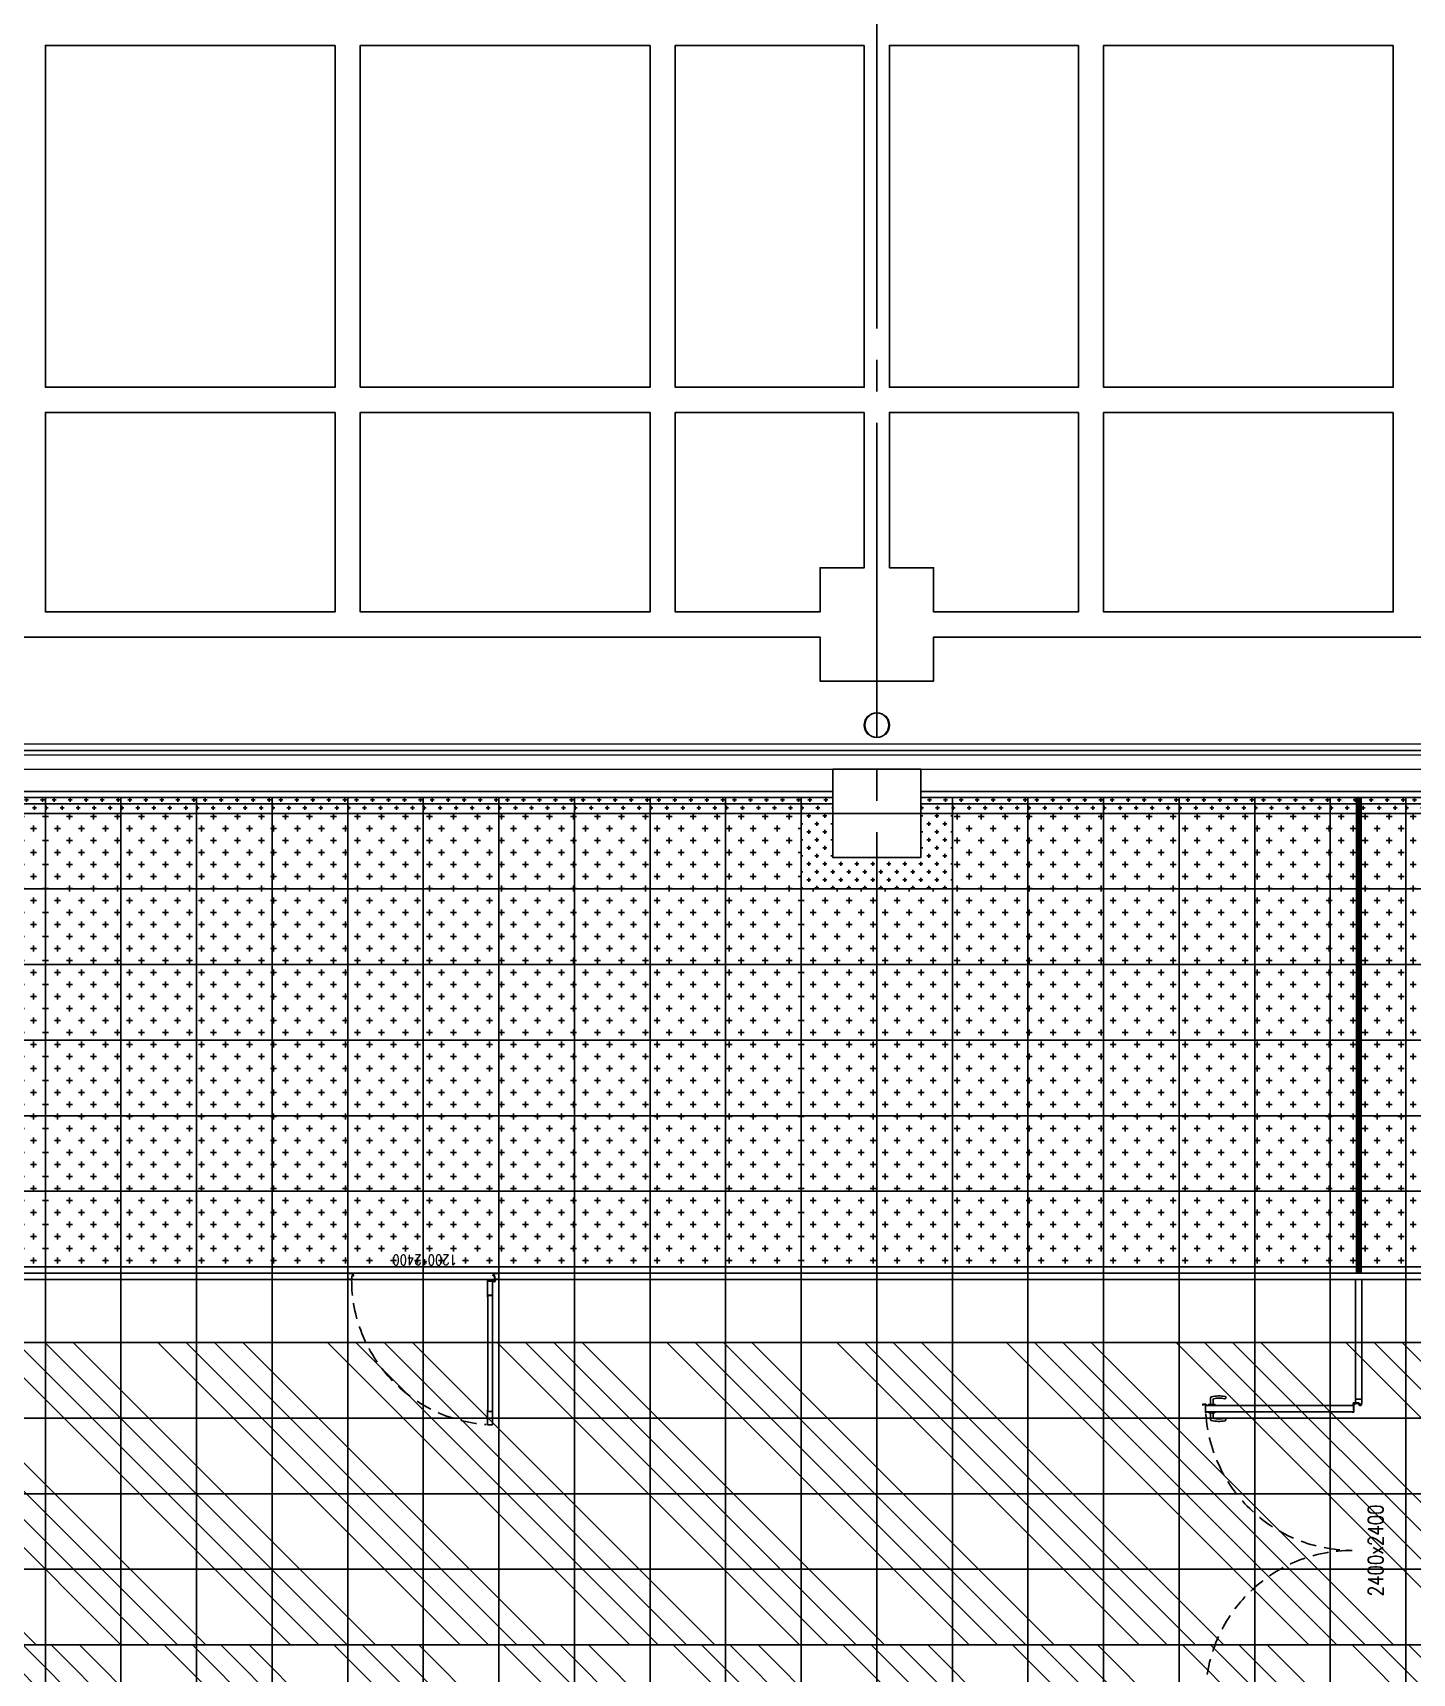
# Model space of a CAD drawing. Header units: millimetres. Extents: x -960 to 41501, y -1010 to 11880.
# Drawn here: x 5330 to 6425, y 8317 to 9620 of the extents above; entities that cross this region are included whole.
import ezdxf
from ezdxf.enums import TextEntityAlignment as Align

# ---------------------------------------------------------------- set-up
doc = ezdxf.new("R2010")
doc.units = ezdxf.units.MM
doc.header["$LTSCALE"] = 100
for name, pattern in [('188K-SM-03-F10-ARCH-PA-Y2257103$0$AP5A-SM-03-F20-ARCH-PA-Y2230801+Y2230803$0$ALL-PA-TXT-Y2221201$0$DASHED', [19.05, 12.7, -6.35]), ('188K-SM-03-F10-ARCH-PA-Y2257103$0$DASHED', [19.05, 12.7, -6.35]), ('X-S-FAB-L10$0$COL-CEN-LIN', [3.25, 2.5, -0.25, 0.25, -0.25])]:
    doc.linetypes.add(name, pattern=pattern)
for name, color, linetype in [('0-XREF', 7, 'Continuous'), ('188K-SM-03-F10-ARCH-PA-Y2257103$0$K-Divider-7.5', 53, 'Continuous'), ('188K-SM-03-F10-ARCH-PA-Y2257103$0$K-Door', 53, 'Continuous'), ('188K-SM-03-F10-ARCH-PA-Y2257103$0$K-P1S-4.2-單抗', 53, 'Continuous'), ('188K-SM-03-F10-ARCH-PA-Y2257103$0$K-P2D-4.2-雙抗', 53, 'Continuous'), ('188K-SM-03-F10-ARCH-PA-Y2257103$0$K-岩棉 2hr 7.5-非抗', 53, 'Continuous'), ('188K-SM-03-F10-ARCH-RF-Y2257103$0$K-RF-0.55', 191, 'Continuous'), ('188K-SM-03-F10-ARCH-RF-Y2257103$0$K-RF-0.55-AREA', 6, 'Continuous'), ('188K-SM-03-F10-ARCH-RF-Y2257103$0$K-RF-動線-1500', 5, 'Continuous'), ('188K-SM-03-F10-ARCH-RF-Y2257103$0$K-RF-動線-1500-預降', 14, 'Continuous'), ('188K-SM-03-F10-ARCH-RF-Y2257103$0$K-格柵-不定尺', 80, 'Continuous'), ('188K-SM-03-F10-ARCH-RF-Y2257103$0$K-格柵-整', 30, 'Continuous'), ('X-S-FAB-L10$0$0-DIM-TXT', 8, 'Continuous'), ('X-S-FAB-L10$0$A-OBJE-MEP', 8, 'Continuous'), ('X-S-FAB-L10$0$A-WALL-EX', 8, 'Continuous'), ('X-S-FAB-L10$0$BLOCK', 8, 'Continuous'), ('X-S-FAB-L10$0$CCL', 8, 'X-S-FAB-L10$0$COL-CEN-LIN'), ('X-S-FAB-L10$0$COL-S', 8, 'Continuous'), ('X-S-FAB-L10$0$S-FNDN', 8, 'Continuous'), ('X-S-FAB-L10$0$Steel Frame-188K', 8, 'Continuous')]:
    doc.layers.add(name, color=color, linetype=linetype)
doc.styles.add('188K-SM-03-F10-ARCH-PA-Y2257103$0$14P7-XFDP10$0$AA-TXT', font='simplex.shx', dxfattribs={"width": 0.8, "bigfont": 'chineset.shx'})
doc.styles.add('188K-SM-03-F10-ARCH-PA-Y2257103$0$AP5A-SM-03-F20-ARCH-PA-Y2230801+Y2230803$0$ALL-PA-TXT-Y2221201$0$Standard', font='txt.shx', dxfattribs={"bigfont": 'chineset.shx'})
doc.styles.add('X-S-FAB-L10$0$CHINA', font='simplex.shx', dxfattribs={"width": 0.75, "bigfont": 'chineset.shx'})
doc.styles.add('X-S-FAB-L10$0$Standard', font='', dxfattribs={"width": 0.8})
doc.styles.add('X-S-FAB-L10$0$TG_NOTE_TEXT', font='simplex.shx', dxfattribs={"width": 0.75, "bigfont": 'chineset.shx'})
doc.styles.get('X-S-FAB-L10$0$Standard').set_extended_font_data('Microsoft JhengHei')
pattern_1 = [(0, (3360, 0), (6.35, 6.35), [3.175, -9.525]), (90, (3361.587, -1.5875), (-6.35, 6.35), [3.175, -9.525])]

# ---------------------------------------------------------------- blocks, each defined once
blk = doc.blocks.new('X-S-FAB-L10$0$FAB2-L05')
at = {"layer": 'X-S-FAB-L10$0$CCL'}
for p, q in [((-20160, 11005), (-20160, 0)), ((-26880, 9720), (1210, 9720))]:
    blk.add_line(p, q, dxfattribs=at)
at = {"layer": 'X-S-FAB-L10$0$COL-S'}
blk.add_lwpolyline([(-20195, 9755), (-20125, 9755), (-20125, 9685), (-20195, 9685)], close=True, dxfattribs=at)
blk = doc.blocks.new('X-S-FAB-L10')
at = {"layer": 'X-S-FAB-L10$0$A-OBJE-MEP', "lineweight": 0, "flags": 128}
blk.add_lwpolyline([(6009.5, 9070, 1), (5990.5, 9070, 1)], format="xyb", close=True, dxfattribs=at)
at = {"layer": 'X-S-FAB-L10$0$A-OBJE-MEP', "lineweight": 0}
blk.add_circle((6000, 9070), 10, dxfattribs=at)
at = {"layer": 'X-S-FAB-L10$0$A-WALL-EX', "lineweight": 0}
blk.add_line((1800, 9046.5), (6815, 9046.5), dxfattribs=at)
at = {"layer": 'X-S-FAB-L10$0$A-WALL-EX', "lineweight": 0, "flags": 128}
for points in [[(6815, 9050), (1800, 9050)], [(1800, 9050), (6815, 9050)], [(1800, 9050), (6815, 9050)], [(1800, 9050), (6815, 9050)], [(1800, 9050), (6815, 9050)], [(1800, 9050), (6815, 9050)], [(1800, 9050), (6815, 9050)], [(1800, 9050), (6815, 9050)], [(1796.5, 9035), (6815, 9035)]]:
    blk.add_lwpolyline(points, dxfattribs=at)
at = {"layer": 'X-S-FAB-L10$0$COL-S'}
for p, q in [((5965, 9035), (6035, 9035)), ((5965, 8965), (5965, 9035)), ((6035, 9035), (6035, 8965)), ((6035, 8965), (5965, 8965))]:
    blk.add_line(p, q, dxfattribs=at)
at = {"layer": 'X-S-FAB-L10$0$S-FNDN', "lineweight": 0, "flags": 128}
blk.add_lwpolyline([(11935, 9055), (4350, 9055), (4350, 7470), (9330, 7470), (9330, -55), (11935, -55), (11935, 4530), (11070, 4530), (11070, 5003), (11935, 5003)], close=True, dxfattribs=at)
at = {"layer": 'X-S-FAB-L10$0$Steel Frame-188K'}
blk.add_lwpolyline([(7670, 9396.1), (6850, 9396.1), (6850, 9195), (6885, 9195), (6885, 9105), (6795, 9105), (6795, 9140), (6045, 9140), (6045, 9105), (5955, 9105), (5955, 9140), (5205, 9140)], dxfattribs=at)
for points in [[(5570, 9609.6), (5340, 9609.6), (5340, 9338.3), (5570, 9338.3)], [(5820, 9609.6), (5590, 9609.6), (5590, 9338.3), (5820, 9338.3)], [(5990, 9609.6), (5840, 9609.6), (5840, 9338.3), (5990, 9338.3)], [(6160, 9609.6), (6010, 9609.6), (6010, 9338.3), (6160, 9338.3)], [(6410, 9609.6), (6180, 9609.6), (6180, 9338.3), (6410, 9338.3)], [(5570, 9318.3), (5340, 9318.3), (5340, 9160), (5570, 9160)], [(5820, 9318.3), (5590, 9318.3), (5590, 9160), (5820, 9160)], [(5990, 9318.3), (5840, 9318.3), (5840, 9160), (5955, 9160), (5955, 9195), (5990, 9195)], [(6160, 9318.3), (6010, 9318.3), (6010, 9195), (6045, 9195), (6045, 9160), (6160, 9160)], [(6410, 9318.3), (6180, 9318.3), (6180, 9160), (6410, 9160)]]:
    blk.add_lwpolyline(points, close=True, dxfattribs=at)
at = {"layer": 'X-S-FAB-L10$0$BLOCK'}
blk.add_blockref('X-S-FAB-L10$0$FAB2-L05', (26160, -720), dxfattribs=at)
at = {"style": 'X-S-FAB-L10$0$TG_NOTE_TEXT', "width": 0.5, "flags": 1}
for p in [(7463.3, 9020), (18268.3, 8649), (11197.8, 4800.2), (16485.8, 4800.2), (25420.3, 2635), (13360, 320, 0), (7463.3, -33.3)]:
    blk.add_attdef('WH', text='', height=20, dxfattribs=at).set_placement(p, align=Align.BOTTOM_LEFT)
at = {"width": 0.5}
for style, p in [('X-S-FAB-L10$0$TG_NOTE_TEXT', (7585, 9020)), ('X-S-FAB-L10$0$TG_NOTE_TEXT', (18390, 8649)), ('X-S-FAB-L10$0$TG_NOTE_TEXT', (11117.5, 4813.5)), ('X-S-FAB-L10$0$TG_NOTE_TEXT', (16607.5, 4813.5)), ('X-S-FAB-L10$0$TG_NOTE_TEXT', (25350, 2635)), ('X-S-FAB-L10$0$Standard', (13129.4, 325, 0)), ('X-S-FAB-L10$0$TG_NOTE_TEXT', (7585, -20))]:
    blk.add_attdef('DESC', text='', height=10, dxfattribs=dict(at, style=style)).set_placement(p, align=Align.BOTTOM_LEFT)
for tag, style, p in [('TYPE', 'X-S-FAB-L10$0$TG_NOTE_TEXT', (7619.3, 9020)), ('NO', 'X-S-FAB-L10$0$TG_NOTE_TEXT', (7650.1, 9020)), ('TYPE', 'X-S-FAB-L10$0$TG_NOTE_TEXT', (18424.2, 8649)), ('NO', 'X-S-FAB-L10$0$TG_NOTE_TEXT', (18455, 8649)), ('NO', 'X-S-FAB-L10$0$TG_NOTE_TEXT', (11088.6, 4813.5)), ('TYPE', 'X-S-FAB-L10$0$TG_NOTE_TEXT', (11151.8, 4813.5)), ('TYPE', 'X-S-FAB-L10$0$TG_NOTE_TEXT', (16641.8, 4813.5)), ('NO', 'X-S-FAB-L10$0$TG_NOTE_TEXT', (16672.6, 4813.5)), ('NO', 'X-S-FAB-L10$0$TG_NOTE_TEXT', (25313, 2635)), ('TYPE', 'X-S-FAB-L10$0$TG_NOTE_TEXT', (25350, 2635)), ('NO', 'X-S-FAB-L10$0$Standard', (13100, 320, 0)), ('TYPE', 'X-S-FAB-L10$0$Standard', (13129.4, 320, 0)), ('TYPE', 'X-S-FAB-L10$0$TG_NOTE_TEXT', (7619.3, -20)), ('NO', 'X-S-FAB-L10$0$TG_NOTE_TEXT', (7650.1, -20))]:
    blk.add_attdef(tag, text='', height=10, dxfattribs=dict(at, style=style)).set_placement(p, align=Align.BOTTOM_RIGHT)
for rotation, style, p in [(180, 'X-S-FAB-L10$0$Standard', (317.6, 7480)), (180, 'X-S-FAB-L10$0$Standard', (1217.6, 7480)), (90, 'X-S-FAB-L10$0$TG_NOTE_TEXT', (24310, 3647.5)), (270, 'X-S-FAB-L10$0$TG_NOTE_TEXT', (17080, 1605))]:
    blk.add_attdef('DESC', text='', height=10, rotation=rotation, dxfattribs=dict(at, style=style)).set_placement(p, align=Align.BOTTOM_LEFT)
for tag, rotation, style, p in [('TYPE', 180, 'X-S-FAB-L10$0$Standard', (317.6, 7480)), ('NO', 180, 'X-S-FAB-L10$0$Standard', (347, 7480)), ('TYPE', 180, 'X-S-FAB-L10$0$Standard', (1217.6, 7480)), ('NO', 180, 'X-S-FAB-L10$0$Standard', (1247, 7480)), ('TYPE', 90, 'X-S-FAB-L10$0$TG_NOTE_TEXT', (24310, 3647.5)), ('NO', 90, 'X-S-FAB-L10$0$TG_NOTE_TEXT', (24310, 3610.5)), ('TYPE', 270, 'X-S-FAB-L10$0$TG_NOTE_TEXT', (17080, 1605)), ('NO', 270, 'X-S-FAB-L10$0$TG_NOTE_TEXT', (17080, 1573))]:
    blk.add_attdef(tag, text='', height=10, rotation=rotation, dxfattribs=dict(at, style=style)).set_placement(p, align=Align.BOTTOM_RIGHT)
at = {"style": 'X-S-FAB-L10$0$TG_NOTE_TEXT', "width": 0.5, "flags": 1}
for rotation, p in [(180, (43, 7480)), (180, (943, 7480)), (90, (24310, 3717.8)), (270, (17080, 1711.7))]:
    blk.add_attdef('WH', text='', height=20, rotation=rotation, dxfattribs=at).set_placement(p, align=Align.BOTTOM_LEFT)
at = {"layer": 'X-S-FAB-L10$0$0-DIM-TXT', "style": 'X-S-FAB-L10$0$CHINA', "width": 0.75}
for p in [(667.4, 7855.1, -2689.4), (22627.4, 6728.8), (25644.7, 6728.8), (24778.8, 5569.1), (1118.3, 4980), (417.8, 4594.6), (23874.8, 4355), (22927.4, 4330.1), (23749.9, 3901.4), (417.8, 3765.2), (1118.3, 3730), (417.8, 3115.8), (536.9, 2227.8), (16909, 1782.7), (888.4, 880.5), (16977.4, 750), (18878.8, 750), (25641.2, 553.2), (21364, 526.9)]:
    blk.add_attdef('HIG', text='', height=80, dxfattribs=at).set_placement(p, align=Align.MIDDLE_LEFT)
blk = doc.blocks.new('188K-SM-03-F10-ARCH-RF-Y2257103$0$格柵-60x60')
h = blk.add_hatch()
h.set_pattern_fill('CROSS', color=256, scale=1.5)
h.set_pattern_definition([(0, (-67309.572, -18158.226), (9.525, 9.525), [4.7625, -14.2875]), (90, (-67307.191, -18160.607), (-9.525, 9.525), [4.7625, -14.2875])])
h.paths.add_polyline_path([(0, 60), (60, 60), (60, 0), (0, 0)])
blk.add_lwpolyline([(0, 60), (60, 60), (60, 0), (0, 0)], close=True)
blk = doc.blocks.new('188K-SM-03-F10-ARCH-RF-Y2257103')
at = {"layer": '188K-SM-03-F10-ARCH-RF-Y2257103$0$K-RF-動線-1500'}
h = blk.add_hatch(dxfattribs=at)
h.set_pattern_fill('ANSI34', color=256, scale=5, angle=90)
h.paths.add_polyline_path([(1765, 8580), (19320, 8580), (19320, 8340), (1765, 8340)])
at = {"layer": '188K-SM-03-F10-ARCH-RF-Y2257103$0$K-RF-動線-1500-預降'}
h = blk.add_hatch(dxfattribs=at)
h.set_pattern_fill('ANSI34', color=256, scale=5, angle=90)
h.set_pattern_definition([(135, (5, -240), (-67.3519, -67.3519), []), (135, (5, -217.55), (-67.3519, -67.3519), []), (135, (5, -195.1), (-67.3519, -67.3519), []), (135, (5, -172.65), (-67.3519, -67.3519), [])])
h.paths.add_polyline_path([(1770, 8340), (19325, 8340), (19325, 8280), (1770, 8280)])
at = {"layer": '188K-SM-03-F10-ARCH-RF-Y2257103$0$K-格柵-不定尺'}
h = blk.add_hatch(dxfattribs=at)
h.set_pattern_fill('CROSS', color=256)
h.set_pattern_definition([(0, (3120, -1e-11), (6.35, 6.35), [3.175, -9.525]), (90, (3121.587, -1.5875), (-6.35, 6.35), [3.175, -9.525])])
h.paths.add_polyline_path([(5280, 9000), (5340, 9000), (5340, 9012.5), (5280, 9012.5)])
h = blk.add_hatch(dxfattribs=at)
h.set_pattern_fill('CROSS', color=256)
h.set_pattern_definition([(0, (3180, -1e-11), (6.35, 6.35), [3.175, -9.525]), (90, (3181.587, -1.5875), (-6.35, 6.35), [3.175, -9.525])])
h.paths.add_polyline_path([(5340, 9000), (5400, 9000), (5400, 9012.5), (5340, 9012.5)])
h = blk.add_hatch(dxfattribs=at)
h.set_pattern_fill('CROSS', color=256)
h.set_pattern_definition([(0, (3240, -1e-11), (6.35, 6.35), [3.175, -9.525]), (90, (3241.587, -1.5875), (-6.35, 6.35), [3.175, -9.525])])
h.paths.add_polyline_path([(5400, 9000), (5460, 9000), (5460, 9012.5), (5400, 9012.5)])
h = blk.add_hatch(dxfattribs=at)
h.set_pattern_fill('CROSS', color=256)
h.set_pattern_definition([(0, (3299.9997, -1e-11), (6.35, 6.35), [3.175, -9.525]), (90, (3301.587, -1.5875), (-6.35, 6.35), [3.175, -9.525])])
h.paths.add_polyline_path([(5460, 9000), (5520, 9000), (5520, 9012.5), (5460, 9012.5)])
h = blk.add_hatch(dxfattribs=at)
h.set_pattern_fill('CROSS', color=256)
h.set_pattern_definition([(0, (3360, -1e-11), (6.35, 6.35), [3.175, -9.525]), (90, (3361.587, -1.5875), (-6.35, 6.35), [3.175, -9.525])])
h.paths.add_polyline_path([(5520, 9000), (5580, 9000), (5580, 9012.5), (5520, 9012.5)])
h = blk.add_hatch(dxfattribs=at)
h.set_pattern_fill('CROSS', color=256)
h.set_pattern_definition([(0, (3420, -1e-11), (6.35, 6.35), [3.175, -9.525]), (90, (3421.587, -1.5875), (-6.35, 6.35), [3.175, -9.525])])
h.paths.add_polyline_path([(5580, 9000), (5640, 9000), (5640, 9012.5), (5580, 9012.5)])
h = blk.add_hatch(dxfattribs=at)
h.set_pattern_fill('CROSS', color=256)
h.set_pattern_definition([(0, (3480, -1e-11), (6.35, 6.35), [3.175, -9.525]), (90, (3481.587, -1.5875), (-6.35, 6.35), [3.175, -9.525])])
h.paths.add_polyline_path([(5640, 9000), (5700, 9000), (5700, 9012.5), (5640, 9012.5)])
h = blk.add_hatch(dxfattribs=at)
h.set_pattern_fill('CROSS', color=256)
h.set_pattern_definition([(0, (3539.9997, -1e-11), (6.35, 6.35), [3.175, -9.525]), (90, (3541.587, -1.5875), (-6.35, 6.35), [3.175, -9.525])])
h.paths.add_polyline_path([(5700, 9000), (5760, 9000), (5760, 9012.5), (5700, 9012.5)])
h = blk.add_hatch(dxfattribs=at)
h.set_pattern_fill('CROSS', color=256)
h.set_pattern_definition([(0, (3600, -1e-11), (6.35, 6.35), [3.175, -9.525]), (90, (3601.587, -1.5875), (-6.35, 6.35), [3.175, -9.525])])
h.paths.add_polyline_path([(5760, 9000), (5820, 9000), (5820, 9012.5), (5760, 9012.5)])
h = blk.add_hatch(dxfattribs=at)
h.set_pattern_fill('CROSS', color=256)
h.set_pattern_definition([(0, (3660, -1e-11), (6.35, 6.35), [3.175, -9.525]), (90, (3661.587, -1.5875), (-6.35, 6.35), [3.175, -9.525])])
h.paths.add_polyline_path([(5820, 9000), (5880, 9000), (5880, 9012.5), (5820, 9012.5)])
h = blk.add_hatch(dxfattribs=at)
h.set_pattern_fill('CROSS', color=256)
h.set_pattern_definition([(0, (3720, -1e-11), (6.35, 6.35), [3.175, -9.525]), (90, (3721.587, -1.5875), (-6.35, 6.35), [3.175, -9.525])])
h.paths.add_polyline_path([(5880, 9000), (5940, 9000), (5940, 9012.5), (5880, 9012.5)])
h = blk.add_hatch(dxfattribs=at)
h.set_pattern_fill('CROSS', color=256)
h.set_pattern_definition([(0, (3780, 1e-11), (6.35, 6.35), [3.175, -9.525]), (90, (3781.5874, -1.5875), (-6.35, 6.35), [3.175, -9.525])])
h.paths.add_polyline_path([(5940, 9000), (5965, 9000), (5965, 9012.5), (5940, 9012.5)])
h = blk.add_hatch(dxfattribs=at)
h.set_pattern_fill('CROSS', color=256)
h.set_pattern_definition([(0, (3875, 1e-11), (6.35, 6.35), [3.175, -9.525]), (90, (3876.587, -1.5875), (-6.35, 6.35), [3.175, -9.525])])
h.paths.add_polyline_path([(6035, 9000), (6060, 9000), (6060, 9012.5), (6035, 9012.5)])
h = blk.add_hatch(dxfattribs=at)
h.set_pattern_fill('CROSS', color=256)
h.set_pattern_definition([(0, (3899.9996, 1e-11), (6.35, 6.35), [3.175, -9.525]), (90, (3901.587, -1.5875), (-6.35, 6.35), [3.175, -9.525])])
h.paths.add_polyline_path([(6060, 9000), (6120, 9000), (6120, 9012.5), (6060, 9012.5)])
h = blk.add_hatch(dxfattribs=at)
h.set_pattern_fill('CROSS', color=256)
h.set_pattern_definition([(0, (3959.9996, 1e-11), (6.35, 6.35), [3.175, -9.525]), (90, (3961.587, -1.5875), (-6.35, 6.35), [3.175, -9.525])])
h.paths.add_polyline_path([(6120, 9000), (6180, 9000), (6180, 9012.5), (6120, 9012.5)])
h = blk.add_hatch(dxfattribs=at)
h.set_pattern_fill('CROSS', color=256)
h.set_pattern_definition([(0, (4019.9996, 1e-11), (6.35, 6.35), [3.175, -9.525]), (90, (4021.587, -1.5875), (-6.35, 6.35), [3.175, -9.525])])
h.paths.add_polyline_path([(6180, 9000), (6240, 9000), (6240, 9012.5), (6180, 9012.5)])
h = blk.add_hatch(dxfattribs=at)
h.set_pattern_fill('CROSS', color=256)
h.set_pattern_definition([(0, (4079.9997, 1e-11), (6.35, 6.35), [3.175, -9.525]), (90, (4081.587, -1.5875), (-6.35, 6.35), [3.175, -9.525])])
h.paths.add_polyline_path([(6240, 9000), (6300, 9000), (6300, 9012.5), (6240, 9012.5)])
h = blk.add_hatch(dxfattribs=at)
h.set_pattern_fill('CROSS', color=256)
h.set_pattern_definition([(0, (4139.9996, 1e-11), (6.35, 6.35), [3.175, -9.525]), (90, (4141.587, -1.5875), (-6.35, 6.35), [3.175, -9.525])])
h.paths.add_polyline_path([(6300, 9000), (6360, 9000), (6360, 9012.5), (6300, 9012.5)])
h = blk.add_hatch(dxfattribs=at)
h.set_pattern_fill('CROSS', color=256)
h.set_pattern_definition([(0, (4199.9996, 1e-11), (6.35, 6.35), [3.175, -9.525]), (90, (4201.587, -1.5875), (-6.35, 6.35), [3.175, -9.525])])
h.paths.add_polyline_path([(6360, 9000), (6420, 9000), (6420, 9012.5), (6360, 9012.5)])
h = blk.add_hatch(dxfattribs=at)
h.set_pattern_fill('CROSS', color=256)
h.set_pattern_definition([(0, (4259.9996, 1e-11), (6.35, 6.35), [3.175, -9.525]), (90, (4261.587, -1.5875), (-6.35, 6.35), [3.175, -9.525])])
h.paths.add_polyline_path([(6420, 9000), (6480, 9000), (6480, 9012.5), (6420, 9012.5)])
h = blk.add_hatch(dxfattribs=at)
h.set_pattern_fill('CROSS', color=256)
h.set_pattern_definition(pattern_1)
edge = h.paths.add_edge_path()
edge.add_line((5940, 9000), (5965, 9000))
edge.add_line((5965, 9000), (5965, 8965))
edge.add_line((5965, 8965), (6000, 8965))
edge.add_line((6000, 8965), (6000, 8940))
edge.add_line((6000, 8940), (5940, 8940))
edge.add_line((5940, 8940), (5940, 9000))
h = blk.add_hatch(dxfattribs=at)
h.set_pattern_fill('CROSS', color=256)
h.set_pattern_definition(pattern_1)
edge = h.paths.add_edge_path()
edge.add_line((6060, 9000), (6035, 9000))
edge.add_line((6035, 9000), (6035, 8965))
edge.add_line((6035, 8965), (6000, 8965))
edge.add_line((6000, 8965), (6000, 8940))
edge.add_line((6000, 8940), (6060, 8940))
edge.add_line((6060, 8940), (6060, 9000))
at = {"layer": '188K-SM-03-F10-ARCH-RF-Y2257103$0$K-RF-0.55'}
for p, q in [((5340, 9012.5), (5340, -12.5)), ((5400, 9012.5), (5400, -12.5)), ((5460, 9012.5), (5460, -12.5)), ((5520, 9012.5), (5520, -12.5)), ((5580, 9012.5), (5580, -12.5)), ((5640, 9012.5), (5640, -12.5)), ((5700, 9012.5), (5700, -12.5)), ((5760, 9012.5), (5760, -12.5)), ((5820, 9012.5), (5820, -12.5)), ((5880, 9012.5), (5880, -12.5)), ((5940, 9012.5), (5940, -12.5)), ((6060, 9012.5), (6060, -12.5)), ((6120, 9012.5), (6120, -12.5)), ((6180, 9012.5), (6180, -12.5)), ((6240, 9012.5), (6240, -12.5)), ((6300, 9012.5), (6300, -12.5)), ((6360, 9012.5), (6360, -12.5)), ((6420, 9012.5), (6420, -12.5)), ((17595, 9000), (1835, 9000)), ((6000, 8965), (6000, 35)), ((17595, 8940), (1765, 8940)), ((17595, 8880), (1765, 8880)), ((17595, 8820), (1765, 8820)), ((17595, 8760), (1765, 8760)), ((17595, 8700), (1765, 8700)), ((17595, 8640), (1765, 8640)), ((19320, 8580), (1765, 8580)), ((19320, 8520), (1765, 8520)), ((19320, 8460), (1765, 8460)), ((19320, 8400), (1765, 8400)), ((19320, 8340), (1765, 8340))]:
    blk.add_line(p, q, dxfattribs=at)
at = {"layer": '188K-SM-03-F10-ARCH-RF-Y2257103$0$K-RF-0.55-AREA', "elevation": 0}
blk.add_lwpolyline([(5195, 9012.5), (5965, 9012.5), (5965, 8965), (6035, 8965), (6035, 9012.5), (6805, 9012.5), (6805, 8965), (6875, 8965), (6875, 9035), (7645, 9035)], dxfattribs=at)
at = {"layer": '188K-SM-03-F10-ARCH-RF-Y2257103$0$K-RF-動線-1500'}
blk.add_lwpolyline([(1765, 8580), (19320, 8580), (19320, 8340), (1765, 8340)], close=True, dxfattribs=at)
at = {"layer": '188K-SM-03-F10-ARCH-RF-Y2257103$0$K-RF-動線-1500-預降'}
blk.add_lwpolyline([(1770, 8340), (19325, 8340), (19325, 8280), (1770, 8280)], close=True, dxfattribs=at)
at = {"layer": '188K-SM-03-F10-ARCH-RF-Y2257103$0$K-格柵-不定尺'}
for points in [[(5280, 9000), (5340, 9000), (5340, 9012.5), (5280, 9012.5)], [(5340, 9000), (5400, 9000), (5400, 9012.5), (5340, 9012.5)], [(5400, 9000), (5460, 9000), (5460, 9012.5), (5400, 9012.5)], [(5460, 9000), (5520, 9000), (5520, 9012.5), (5460, 9012.5)], [(5520, 9000), (5580, 9000), (5580, 9012.5), (5520, 9012.5)], [(5580, 9000), (5640, 9000), (5640, 9012.5), (5580, 9012.5)], [(5640, 9000), (5700, 9000), (5700, 9012.5), (5640, 9012.5)], [(5700, 9000), (5760, 9000), (5760, 9012.5), (5700, 9012.5)], [(5760, 9000), (5820, 9000), (5820, 9012.5), (5760, 9012.5)], [(5820, 9000), (5880, 9000), (5880, 9012.5), (5820, 9012.5)], [(5880, 9000), (5940, 9000), (5940, 9012.5), (5880, 9012.5)], [(5940, 9000), (5965, 9000), (5965, 9012.5), (5940, 9012.5)], [(6035, 9000), (6060, 9000), (6060, 9012.5), (6035, 9012.5)], [(6060, 9000), (6120, 9000), (6120, 9012.5), (6060, 9012.5)], [(6120, 9000), (6180, 9000), (6180, 9012.5), (6120, 9012.5)], [(6180, 9000), (6240, 9000), (6240, 9012.5), (6180, 9012.5)], [(6240, 9000), (6300, 9000), (6300, 9012.5), (6240, 9012.5)], [(6300, 9000), (6360, 9000), (6360, 9012.5), (6300, 9012.5)], [(6360, 9000), (6420, 9000), (6420, 9012.5), (6360, 9012.5)], [(6420, 9000), (6480, 9000), (6480, 9012.5), (6420, 9012.5)]]:
    blk.add_lwpolyline(points, close=True, dxfattribs=at)
for points in [[(5940, 9000), (5965, 9000), (5965, 8965), (6000, 8965), (6000, 8940), (5940, 8940), (5940, 9000)], [(6060, 9000), (6035, 9000), (6035, 8965), (6000, 8965), (6000, 8940), (6060, 8940), (6060, 9000)]]:
    blk.add_lwpolyline(points, dxfattribs=at)
at = {"layer": '188K-SM-03-F10-ARCH-RF-Y2257103$0$K-格柵-整'}
for p in [(5280, 8940), (5340, 8940), (5400, 8940), (5460, 8940), (5520, 8940), (5580, 8940), (5640, 8940), (5700, 8940), (5760, 8940), (5820, 8940), (5880, 8940), (6060, 8940), (6120, 8940), (6180, 8940), (6240, 8940), (6300, 8940), (6360, 8940), (6420, 8940), (5280, 8880), (5340, 8880), (5400, 8880), (5460, 8880), (5520, 8880), (5580, 8880), (5640, 8880), (5700, 8880), (5760, 8880), (5820, 8880), (5880, 8880), (5940, 8880), (6000, 8880), (6060, 8880), (6120, 8880), (6180, 8880), (6240, 8880), (6300, 8880), (6360, 8880), (6420, 8880), (5280, 8820), (5340, 8820), (5400, 8820), (5460, 8820), (5520, 8820), (5580, 8820), (5640, 8820), (5700, 8820), (5760, 8820), (5820, 8820), (5880, 8820), (5940, 8820), (6000, 8820), (6060, 8820), (6120, 8820), (6180, 8820), (6240, 8820), (6300, 8820), (6360, 8820), (6420, 8820), (5280, 8760), (5340, 8760), (5400, 8760), (5460, 8760), (5520, 8760), (5580, 8760), (5640, 8760), (5700, 8760), (5760, 8760), (5820, 8760), (5880, 8760), (5940, 8760), (6000, 8760), (6060, 8760), (6120, 8760), (6180, 8760), (6240, 8760), (6300, 8760), (6360, 8760), (6420, 8760), (5280, 8700), (5340, 8700), (5400, 8700), (5460, 8700), (5520, 8700), (5580, 8700), (5640, 8700), (5700, 8700), (5760, 8700), (5820, 8700), (5880, 8700), (5940, 8700), (6000, 8700), (6060, 8700), (6120, 8700), (6180, 8700), (6240, 8700), (6300, 8700), (6360, 8700), (6420, 8700), (5280, 8640), (5340, 8640), (5400, 8640), (5460, 8640), (5520, 8640), (5580, 8640), (5640, 8640), (5700, 8640), (5760, 8640), (5820, 8640), (5880, 8640), (5940, 8640), (6000, 8640), (6060, 8640), (6120, 8640), (6180, 8640), (6240, 8640), (6300, 8640), (6360, 8640), (6420, 8640)]:
    blk.add_blockref('188K-SM-03-F10-ARCH-RF-Y2257103$0$格柵-60x60', p, dxfattribs=at)
blk = doc.blocks.new('188K-SM-03-F10-ARCH-PA-Y2257103$0$單開庫板門-1200x2400)圓型拉環鎖+輔助鎖)')
at = {"ltscale": 0.1}
for p, q in [((26008.6, -11403.6), (26004.5, -11403.6)), ((26004.5, -11403.6), (26004.5, -11414.1)), ((26008.6, -11414.1), (26008.6, -11403.6)), ((26004.5, -11414.1), (26004.5, -11415.3)), ((26004.5, -11414.1), (26008.6, -11414.1)), ((26004.5, -11415.4), (26004.6, -11415.5)), ((26008.6, -11414), (26004.6, -11414)), ((26004.6, -11414.3), (26004.6, -11414.2)), ((26004.6, -11415.3), (26004.6, -11414.5)), ((26004.7, -11414.1), (26006.5, -11414.1)), ((26005.1, -11414.4), (26004.7, -11414.4)), ((26004.7, -11414.5), (26005.1, -11414.5)), ((26004.7, -11414.5), (26004.7, -11506)), ((26004.7, -11506), (26004.7, -11414.5)), ((26004.7, -11414.5), (26004.7, -11414.5)), ((26004.7, -11415.4), (26004.7, -11415.3)), ((26005.2, -11414.4), (26005.2, -11414.4)), ((26006.5, -11414.1), (26006.6, -11414.1)), ((26006.6, -11414.1), (26006.6, -11414.1)), ((26006.6, -11414.1), (26008.4, -11414.1)), ((26008.4, -11414.4), (26008, -11414.4)), ((26008, -11414.4), (26008, -11414.4)), ((26008, -11414.5), (26008.4, -11414.5)), ((26008.4, -11506), (26008.4, -11414.5)), ((26008.4, -11414.5), (26008.4, -11414.5)), ((26008.4, -11414.5), (26008.4, -11506)), ((26008.4, -11415.3), (26008.4, -11415.4)), ((26008.5, -11414.2), (26008.5, -11414.3)), ((26008.5, -11414.5), (26008.5, -11415.3)), ((26008.5, -11415.5), (26008.6, -11415.4)), ((26008.6, -11415.3), (26008.6, -11414.1)), ((26008.6, -11506.4), (26004.5, -11506.4)), ((26004.5, -11506.4), (26004.5, -11518)), ((26004.7, -11506), (26004.7, -11506)), ((26008.4, -11506), (26008.4, -11506)), ((26008.6, -11518), (26008.6, -11506.4)), ((25999.5, -11519.7), (25999.5, -11523.2)), ((26002.5, -11519.1), (26000, -11519.1)), ((26000, -11523.7), (26002.4, -11523.7)), ((26002.4, -11523.7), (26004.1, -11522.6)), ((26002.9, -11518.5), (26002.6, -11518.5)), ((26002.6, -11518.5), (26002.6, -11521)), ((26002.6, -11521.9), (26002.6, -11519.3)), ((26002.6, -11521), (26002.9, -11521)), ((26003.4, -11521.9), (26002.6, -11521.9)), ((26002.9, -11521), (26002.9, -11518.5)), ((26003.3, -11522.2), (26003.3, -11522)), ((26003.3, -11522), (26003.4, -11522)), ((26004, -11522.2), (26003.3, -11522.2)), ((26008.3, -11517.5), (26003.6, -11517.5)), ((26003.6, -11517.5), (26003.6, -11517.7)), ((26003.6, -11517.7), (26008.3, -11517.7)), ((26004.1, -11521.9), (26003.9, -11521.9)), ((26003.9, -11522), (26004, -11522)), ((26004, -11522), (26004, -11522.2)), ((26004.2, -11522.4), (26004.2, -11521.9)), ((26004.5, -11518), (26008.6, -11518)), ((26008.3, -11517.7), (26008.3, -11517.5)), ((26114.8, -11521.9), (26115.1, -11521.9)), ((26114.8, -11522.4), (26114.8, -11521.9)), ((26114.9, -11522), (26114.9, -11522.2)), ((26115.1, -11522), (26114.9, -11522)), ((26114.9, -11522.2), (26115.7, -11522.2)), ((26116.6, -11523.7), (26114.9, -11522.6)), ((26115.5, -11521.9), (26116.3, -11521.9)), ((26115.7, -11522), (26115.5, -11522)), ((26115.7, -11522.2), (26115.7, -11522)), ((26116.3, -11521.9), (26116.3, -11519.3)), ((26116.5, -11519.1), (26119, -11519.1)), ((26119, -11523.7), (26116.6, -11523.7)), ((26119.5, -11519.7), (26119.5, -11523.2))]:
    blk.add_line(p, q, dxfattribs=at)
blk.add_lwpolyline([(26006.6, -11506.4), (26006.5, -11506.3), (26004.7, -11506.3, -0.414214), (26004.6, -11506.3), (26004.6, -11506.1, -0.414214), (26004.7, -11506.1), (26005.1, -11506.1, 0.414214), (26005.2, -11506.1), (26005.2, -11506, 0.414214), (26005.1, -11506), (26004.7, -11506, -0.414214), (26004.6, -11506), (26004.6, -11505.2, -0.414214), (26004.7, -11505.2), (26004.7, -11505.2, 0.414214), (26004.7, -11505.2), (26004.7, -11505, 0.72636), (26004.6, -11505), (26004.5, -11505.1, 0.158507), (26004.5, -11505.2), (26004.5, -11506.4, 0.414214), (26004.6, -11506.5), (26008.6, -11506.5, 0.414214), (26008.6, -11506.4), (26008.6, -11505.2, 0.158507), (26008.6, -11505.1), (26008.5, -11505, 0.72636), (26008.4, -11505), (26008.4, -11505.2, 0.414214), (26008.5, -11505.2, -0.414214), (26008.5, -11505.2), (26008.5, -11506, -0.414214), (26008.4, -11506), (26008, -11506, 0.414214), (26008, -11506), (26008, -11506.1, 0.414214), (26008, -11506.1), (26008.4, -11506.1, -0.414214), (26008.5, -11506.1), (26008.5, -11506.3, -0.414214), (26008.4, -11506.3), (26006.6, -11506.3)], format="xyb", close=True, dxfattribs=at)
for points in [[(25999.5, -11518.9), (25999.5, -11523.9)], [(26119.5, -11518.9), (26119.5, -11523.9)]]:
    blk.add_lwpolyline(points)
at = {"linetype": '188K-SM-03-F10-ARCH-PA-Y2257103$0$AP5A-SM-03-F20-ARCH-PA-Y2230801+Y2230803$0$ALL-PA-TXT-Y2221201$0$DASHED', "ltscale": 0.01}
blk.add_arc((26001.1, -11518.7), 115.3, 359.8531, 85.8135, dxfattribs=at)
at = {"ltscale": 0.1}
for centre, radius, start, end in [((26004.6, -11414.1), 0.0313, 90, 180), ((26004.6, -11415.3), 0.0313, 180, 216.0274), ((26004.7, -11414.2), 0.0313, 90, 180), ((26004.7, -11414.3), 0.0313, 180, 270), ((26004.7, -11414.5), 0.0313, 90, 180), ((26004.7, -11415.3), 0.0209, 180, 270), ((26004.7, -11415.4), 0.0313, 216.0274, 360), ((26004.7, -11415.3), 0.0209, 360, 90), ((26005.1, -11414.4), 0.0313, 270, 0), ((26005.1, -11414.4), 0.0313, 0, 90), ((26008, -11414.4), 0.0313, 90, 180), ((26008, -11414.4), 0.0313, 180, 270), ((26008.4, -11414.2), 0.0313, 360, 90), ((26008.4, -11414.3), 0.0313, 270, 0), ((26008.4, -11414.5), 0.0313, 0, 90), ((26008.5, -11415.3), 0.0209, 90, 180), ((26008.5, -11415.4), 0.0313, 180, 323.9726), ((26008.5, -11415.3), 0.0209, 270, 360), ((26008.6, -11414.1), 0.0313, 360, 90), ((26008.6, -11415.3), 0.0313, 323.9726, 360)]:
    blk.add_arc(centre, radius, start, end, dxfattribs=at)
for centre, major_axis, start_param, end_param in [((26000, -11519.7), (0.369, -0.369), 2.356194, 3.926991), ((26000, -11523.2), (-0.369, -0.369), 5.497787, 7.068583), ((26002.5, -11519.3), (0.111, -0.111), 7.068583, 8.63938), ((26003.4, -11521.9), (-0.0369, -0.0369), 0.785398, 3.926991), ((26003.9, -11521.9), (-0.0369, -0.0369), 3.926991, 7.068583), ((26004.1, -11521.9), (0.0369, -0.0369), 7.068583, 8.63938), ((26003.9, -11522.4), (0.221, -0.221), 6.162283, 7.068583), ((26114.8, -11521.9), (-0.0369, -0.0369), -2.356194, -0.785398), ((26115.1, -11522.4), (-0.221, -0.221), -0.785398, 0.120903), ((26115.1, -11521.9), (0.0369, -0.0369), -0.785398, 2.356194), ((26115.5, -11521.9), (0.0369, -0.0369), 2.356194, 5.497787), ((26116.5, -11519.3), (-0.111, -0.111), -2.356194, -0.785398), ((26119, -11519.7), (-0.369, -0.369), 2.356194, 3.926991), ((26119, -11523.2), (0.369, -0.369), -0.785398, 0.785398)]:
    blk.add_ellipse(centre, major_axis=major_axis, ratio=1, start_param=start_param, end_param=end_param, dxfattribs=at)
at = {"ltscale": 0.1, "extrusion": (0, 0, -1)}
blk.add_ellipse((26003.1, -11517.9), major_axis=(-0.516, 0.516), ratio=1, start_param=5.497787, end_param=11.780972, dxfattribs=at)
at = {"color": 8, "ltscale": 0.1, "style": '188K-SM-03-F10-ARCH-PA-Y2257103$0$AP5A-SM-03-F20-ARCH-PA-Y2230801+Y2230803$0$ALL-PA-TXT-Y2221201$0$Standard', "width": 0.85}
blk.add_text('1200*2400', height=8, dxfattribs=at).set_placement((26058.4, -11534.4), align=Align.MIDDLE_CENTER)
blk = doc.blocks.new('188K-SM-03-F10-ARCH-PA-Y2257103$0$雙開門-2400×2400')
for p, q in [((225.2, 117.7), (223.8, 117.6)), ((229.2, 117.7), (225.2, 117.7)), ((229.2, 119), (229.2, 114.1)), ((230, 119), (229.2, 119)), ((230, 114.1), (230, 119)), ((225.2, 115.5), (229.2, 115.5)), ((229.2, 114.1), (230, 114.1)), ((0, 2.5), (0, -2.5)), ((0, -1.9), (0, 1.9)), ((0.6, 2.5), (3, 2.5)), ((3, 2.5), (3, 0.2)), ((3, 0.2), (3, 0.2)), ((239.4, 2.5), (237, 2.5)), ((237, 2.5), (237, -0.2)), ((237, -0.2), (237, 0)), ((240, 2.5), (240, -2.5)), ((240, -1.9), (240, 1.9)), ((3, -2.5), (0.6, -2.5)), ((4.7, -1.9), (3, -2.5)), ((3.7, -0.6), (3.9, -0.6)), ((3.9, -0.6), (4, -0.6)), ((4.1, -0.7), (4, -0.7)), ((4, -0.7), (4, -1.5)), ((4, -1.5), (4.6, -1.5)), ((4.5, -0.2), (4.1, -0.2)), ((4.1, -0.7), (4.1, -0.7)), ((4.6, -0.7), (4.5, -0.7)), ((4.5, -0.7), (4.5, -0.7)), ((4.6, -0.6), (4.7, -0.6)), ((4.6, -1.5), (4.6, -0.7)), ((4.7, -0.6), (4.8, -0.6)), ((5, -0.8), (5, -1.5)), ((235, -0.8), (235, -1.5)), ((235.3, -0.6), (235.2, -0.6)), ((235.4, -0.6), (235.3, -0.6)), ((235.3, -1.9), (237, -2.5)), ((235.4, -1.5), (235.4, -0.7)), ((235.4, -0.7), (235.5, -0.7)), ((236, -1.5), (235.4, -1.5)), ((235.5, -0.2), (235.9, -0.2)), ((235.5, -0.7), (235.5, -0.7)), ((235.9, -0.7), (235.9, -0.7)), ((235.9, -0.7), (236, -0.7)), ((236.1, -0.6), (236, -0.6)), ((236, -0.7), (236, -1.5)), ((236.3, -0.6), (236.1, -0.6)), ((237, -2.5), (239.4, -2.5))]:
    blk.add_line(p, q)
for points in [[(10.9, 121.6), (10.9, 123.4), (10.9, 121.6), (4.3, 121.6), (4.3, 121.5), (4.7, 121.5), (4.7, 120.4, 0.414214), (4.8, 120.3), (5, 120.3), (5, 120.4), (4.9, 120.4), (4.9, 121.4), (5, 121.4), (5, 4.1), (4.9, 4.1), (4.9, 5.1), (5, 5.1), (5, 5.2), (4.8, 5.2, 0.414214), (4.7, 5.1), (4.7, 4, 0.414214), (4.8, 3.8), (10.2, 3.8, 0.414214), (10.3, 4), (10.3, 5.1, 0.414214), (10.2, 5.2), (10, 5.2), (10, 5.1), (10.1, 5.1), (10.1, 4.1), (10, 4.1), (10, 121.4), (10.1, 121.4), (10.1, 120.4), (10, 120.4), (10, 120.3), (10.2, 120.3, 0.414214), (10.3, 120.4), (10.3, 121.4), (11.1, 121.4, 0.414214), (11.1, 121.4), (11.1, 123.6, 0.414214), (11.1, 123.7), (10.3, 123.7), (10.3, 123.4), (10.9, 123.4)], [(235.9, 121.6), (235.9, 123.4), (235.9, 121.6), (229.3, 121.6), (229.3, 121.5), (229.7, 121.5), (229.7, 120.4, 0.414214), (229.8, 120.3), (230, 120.3), (230, 120.4), (229.9, 120.4), (229.9, 121.4), (230, 121.4), (230, 4.1), (229.9, 4.1), (229.9, 5.1), (230, 5.1), (230, 5.2), (229.8, 5.2, 0.414214), (229.7, 5.1), (229.7, 4, 0.414214), (229.8, 3.8), (235.2, 3.8, 0.414214), (235.3, 4), (235.3, 5.1, 0.414214), (235.2, 5.2), (235, 5.2), (235, 5.1), (235.1, 5.1), (235.1, 4.1), (235, 4.1), (235, 121.4), (235.1, 121.4), (235.1, 120.4), (235, 120.4), (235, 120.3), (235.2, 120.3, 0.414214), (235.3, 120.4), (235.3, 121.4), (236.1, 121.4, 0.414214), (236.1, 121.4), (236.1, 123.6, 0.414214), (236.1, 123.7), (235.3, 123.7), (235.3, 123.4), (235.9, 123.4)], [(235.8, 117.7), (239.8, 117.7), (241.2, 117.6, -0.327495), (242, 116.9, -0.089847), (242.2, 106.2, -1.144881), (240.3, 106.6, 0.137079), (240.3, 114.9, 0.349357), (239.8, 115.5), (235.8, 115.5)]]:
    blk.add_lwpolyline(points, format="xyb")
blk.add_lwpolyline([(235, 114.1), (235, 119), (235.8, 119), (235.8, 114.1)], close=True)
at = {"ltscale": 500}
for points in [[(3.3, 0.3), (3.3, 3.1), (3, 3.1), (3, 0.3)], [(8.5, 3.8), (4, 3.8), (4, 4.1), (8.5, 4.1)], [(231.5, 3.8), (236, 3.8), (236, 4.1), (231.5, 4.1)], [(236.7, -0.1), (236.7, 3.1), (237, 3.1), (237, -0.1)]]:
    blk.add_lwpolyline(points, close=True, dxfattribs=at)
at = {"linetype": '188K-SM-03-F10-ARCH-PA-Y2257103$0$DASHED', "ltscale": 0.01}
for centre, start, end in [((3.5, 5.1), 0, 85.9993), ((236.5, 5.1), 94.0007, 180)]:
    blk.add_arc(centre, 116.5, start, end, dxfattribs=at)
for centre, radius, start, end in [((0.6, 1.9), 0.598, 90, 180), ((3.9, 0.2), 0.855, 178.2453, 256.7344), ((236.3, 0), 0.659, 270, 360), ((239.4, 1.9), 0.598, 0, 90), ((0.6, -1.9), 0.598, 180, 270), ((4.3, -0.6), 0.427, 111.7868, 180), ((4, -0.7), 0.11, 360, 90), ((4.3, -0.6), 0.427, 0, 68.2132), ((4.6, -0.7), 0.11, 90, 180), ((4.5, -1.5), 0.5, 288.9704, 0), ((4.8, -0.8), 0.2, 0, 90), ((235.2, -0.8), 0.2, 90, 180), ((235.5, -1.5), 0.5, 180, 251.0296), ((235.7, -0.6), 0.427, 111.7868, 180), ((235.4, -0.7), 0.11, 360, 90), ((235.7, -0.6), 0.427, 0, 68.2132), ((236, -0.7), 0.11, 90, 180), ((239.4, -1.9), 0.598, 270, 360)]:
    blk.add_arc(centre, radius, start, end)
for centre, major_axis, start_param, end_param in [((223.9, 116.7), (0.624, 0.624), 0.866962, 2.13291), ((252.5, 110.9), (-21.3, 21.3), 0.585307, 0.943734), ((223.8, 106.3), (-0.707, 0.707), 0.872811, 4.284184), ((239.6, 110.8), (-10.9, 10.9), 0.51383, 1.058752), ((225.3, 114.9), (-0.417, 0.417), -0.669314, 0.675093)]:
    blk.add_ellipse(centre, major_axis=major_axis, ratio=1, start_param=start_param, end_param=end_param)
at = {"ltscale": 500, "extrusion": (0, 0, -1)}
blk.add_ellipse((3.5, 3.6), major_axis=(0.495, 0.495), ratio=1, start_param=3.926991, end_param=10.210176, dxfattribs=at)
at = {"ltscale": 500}
blk.add_ellipse((236.5, 3.6), major_axis=(-0.495, 0.495), ratio=1, start_param=3.926991, end_param=10.210176, dxfattribs=at)
at = {"color": 8, "style": '188K-SM-03-F10-ARCH-PA-Y2257103$0$14P7-XFDP10$0$AA-TXT', "width": 0.8}
blk.add_text('2400x2400', height=12, dxfattribs=at).set_placement((120, -13.5), align=Align.MIDDLE_CENTER)
blk = doc.blocks.new('188K-SM-03-F10-ARCH-PA-Y2257103')
at = {"layer": '188K-SM-03-F10-ARCH-PA-Y2257103$0$K-Divider-7.5', "const_width": 5, "elevation": 0}
blk.add_lwpolyline([(6382.6, 8635), (6382.6, 9012.5)], dxfattribs=at)
at = {"layer": '188K-SM-03-F10-ARCH-PA-Y2257103$0$K-P1S-4.2-單抗'}
for p, q in [((7405, 8635, 0), (1780, 8635, 0)), ((7405, 8630, 0), (1780, 8630, 0))]:
    blk.add_line(p, q, dxfattribs=at)
at = {"layer": '188K-SM-03-F10-ARCH-PA-Y2257103$0$K-P2D-4.2-雙抗'}
for p, q in [((6380, 8535), (6380, 8630)), ((6380, 8535), (6380, 8630)), ((6380, 8535), (6380, 8630)), ((6385, 8535), (6385, 8630)), ((6385, 8535), (6385, 8630)), ((6385, 8535), (6385, 8630))]:
    blk.add_line(p, q, dxfattribs=at)
at = {"layer": '188K-SM-03-F10-ARCH-PA-Y2257103$0$K-岩棉 2hr 7.5-非抗'}
for p, q in [((5965, 9017.5, 0), (5195, 9017.5, 0)), ((6805, 9017.5, 0), (6035, 9017.5, 0)), ((5965, 9007.5, 0), (5195, 9007.5, 0)), ((6805, 9007.5, 0), (6035, 9007.5, 0))]:
    blk.add_line(p, q, dxfattribs=at)
at = {"layer": '188K-SM-03-F10-ARCH-PA-Y2257103$0$K-Door'}
for name, p, rotation in [('188K-SM-03-F10-ARCH-PA-Y2257103$0$單開庫板門-1200x2400)圓型拉環鎖+輔助鎖)', (31699.5, -2888.9, 0), 180), ('188K-SM-03-F10-ARCH-PA-Y2257103$0$雙開門-2400×2400', (6382.5, 8295), 89.99999999999999)]:
    blk.add_blockref(name, p, dxfattribs=dict(at, rotation=rotation))

msp = doc.modelspace()

# ---------------------------------------------------------------- block references
for name in ['X-S-FAB-L10', '188K-SM-03-F10-ARCH-RF-Y2257103']:
    msp.add_blockref(name, (0, 0))
at = {"layer": '0-XREF'}
msp.add_blockref('188K-SM-03-F10-ARCH-PA-Y2257103', (0, 0), dxfattribs=at)

doc.saveas('drawing.dxf')
